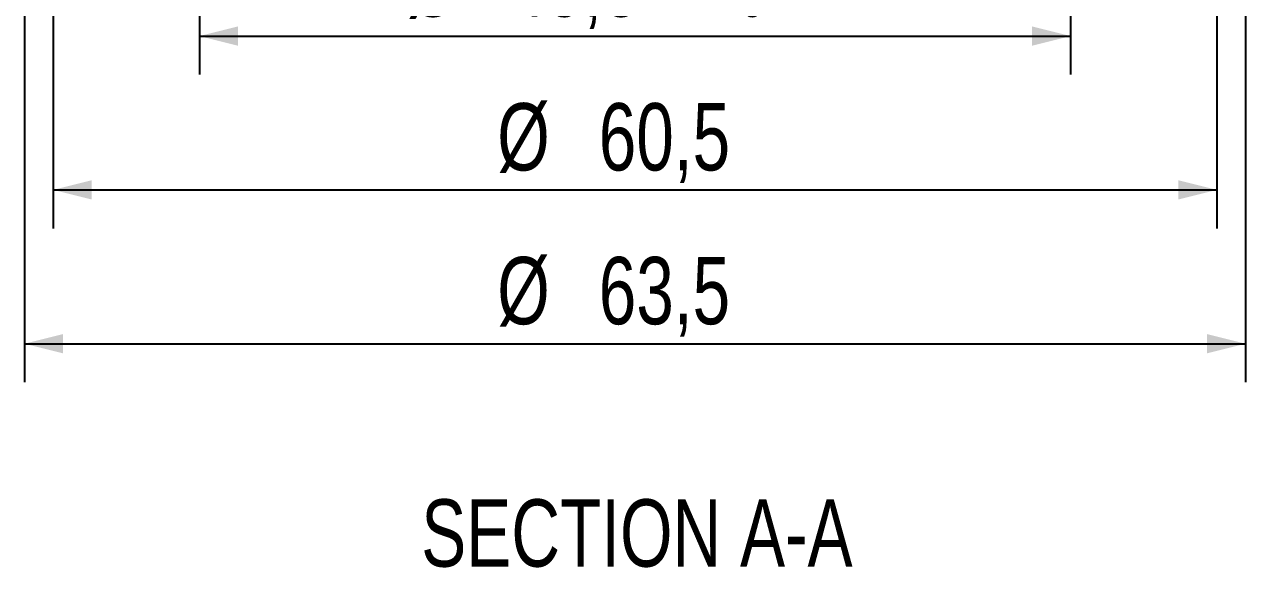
# Model space of a CAD drawing. Header units: millimetres. Extents: x 8 to 586, y 8 to 412.
# Drawn here: x 263.7 to 327.2, y 261.4 to 289.6 of the extents above; entities that cross this region are included whole.
import ezdxf

# ---------------------------------------------------------------- set-up
doc = ezdxf.new("R2010")
doc.units = ezdxf.units.MM
doc.layers.add('DIMENSIONS', color=2, linetype='Continuous')
doc.layers.add('TEXT', color=2, linetype='Continuous')
doc.styles.add('SLDTEXTSTYLE1', font='TXT', dxfattribs={"width": 0.75})
doc.dimstyles.new('SLDDIMSTYLE14', dxfattribs={"dimtxt": 3.5, "dimasz": 2, "dimexe": 0, "dimexo": 0.0625, "dimgap": 0.875, "dimtad": 1, "dimdec": 1, "dimrnd": 1e-09, "dimzin": 12, "dimdsep": 46, "dimtxsty": 'SLDTEXTSTYLE1', "dimsah": 1, "dimcen": 0.09, "dimadec": 0, "dimazin": 3, "dimtol": 1, "dimtp": 0.03, "dimtfac": 1, "dimtofl": 0, "dimtmove": 0, "dimatfit": 3, "dimfxl": 0, "dimfrac": 2, "dimtolj": 1, "dimarcsym": 0})
doc.dimstyles.new('SLDDIMSTYLE2', dxfattribs={"dimtxt": 3.5, "dimasz": 2, "dimexe": 0, "dimexo": 0.0625, "dimgap": 0.875, "dimtad": 1, "dimdec": 1, "dimrnd": 1e-09, "dimzin": 12, "dimdsep": 46, "dimtxsty": 'SLDTEXTSTYLE1', "dimsah": 1, "dimcen": 0.09, "dimadec": 0, "dimazin": 3, "dimtfac": 1, "dimtdec": 1, "dimtofl": 0, "dimtmove": 0, "dimatfit": 3, "dimfxl": 0, "dimfrac": 2, "dimtolj": 1, "dimtzin": 12, "dimarcsym": 0})

# ---------------------------------------------------------------- blocks, each defined once
blk = doc.blocks.new('_D_17')
at = {"layer": 'DIMENSIONS'}
for p, q in [((272.7529050064758, 319.2265909954416), (272.7529050064758, 287.0118741256907)), ((318.0529050064758, 319.2265909954416), (318.0529050064758, 287.0118741256907)), ((272.7529050064758, 289.0118741256907), (318.0529050064758, 289.0118741256907))]:
    blk.add_line(p, q, dxfattribs=at)
for points in [[(272.7529050064758, 289.0118741256907), (274.7529050064758, 288.5118741256907), (274.7529050064758, 289.5118741256907)], [(318.0529050064758, 289.0118741256907), (316.0529050064758, 289.5118741256907), (316.0529050064758, 288.5118741256907)]]:
    blk.add_solid(points, dxfattribs=at)
at = {"layer": 'DIMENSIONS', "attachment_point": 1, "style": 'SLDTEXTSTYLE1'}
for s, insert, char_height in [('+', (298.7850102696336, 296.4778844607876), 2.5), ('0,03', (300.8031845578131, 296.4778844607876), 2.5), ('%%c', (283.5378144111349, 293.5236112148926), 3.5), ('45,3', (288.8161163956043, 293.5236110402697), 3.5), ('0', (300.8031845578131, 292.5117653926255), 2.5)]:
    blk.add_mtext(s, dxfattribs=dict(at, insert=insert, char_height=char_height))
blk = doc.blocks.new('_D_18')
at = {"layer": 'DIMENSIONS'}
for p, q in [((265.1529050064757, 313.2265909954416), (265.1529050064757, 279.0118741256907)), ((325.6529050064757, 313.2265909954416), (325.6529050064758, 279.0118741256908)), ((265.1529050064757, 281.0118741256907), (325.6529050064758, 281.0118741256908))]:
    blk.add_line(p, q, dxfattribs=at)
for points in [[(265.1529050064757, 281.0118741256907), (267.1529050064757, 280.5118741256907), (267.1529050064757, 281.5118741256907)], [(325.6529050064758, 281.0118741256908), (323.6529050064758, 281.5118741256908), (323.6529050064758, 280.5118741256908)]]:
    blk.add_solid(points, dxfattribs=at)
at = {"layer": 'DIMENSIONS', "char_height": 3.5, "attachment_point": 1, "style": 'SLDTEXTSTYLE1'}
for s, insert in [('%%c', (288.2394951704101, 285.5236112148927)), ('60,5', (293.5177971548795, 285.5236110402697))]:
    blk.add_mtext(s, dxfattribs=dict(at, insert=insert))
blk = doc.blocks.new('_D_19')
at = {"layer": 'DIMENSIONS'}
for p, q in [((263.6529050064757, 327.5065909954416), (263.6529050064757, 271.0118741256907)), ((327.1529050064757, 327.5065909954416), (327.1529050064757, 271.0118741256907)), ((263.6529050064757, 273.0118741256907), (327.1529050064757, 273.0118741256907))]:
    blk.add_line(p, q, dxfattribs=at)
for points in [[(263.6529050064757, 273.0118741256907), (265.6529050064757, 272.5118741256907), (265.6529050064757, 273.5118741256907)], [(327.1529050064757, 273.0118741256907), (325.1529050064757, 273.5118741256907), (325.1529050064757, 272.5118741256907)]]:
    blk.add_solid(points, dxfattribs=at)
at = {"layer": 'DIMENSIONS', "char_height": 3.5, "attachment_point": 1, "style": 'SLDTEXTSTYLE1'}
for s, insert in [('%%c', (288.2394951704101, 277.5236112148926)), ('63,5', (293.5177971548795, 277.5236110402696))]:
    blk.add_mtext(s, dxfattribs=dict(at, insert=insert))

msp = doc.modelspace()

# ---------------------------------------------------------------- texts
at = {"layer": 'TEXT', "insert": (295.5019496051148, 264.9171884288294), "char_height": 3.5, "attachment_point": 2, "style": 'SLDTEXTSTYLE1'}
msp.add_mtext('SECTION A-A', dxfattribs=at)

# ---------------------------------------------------------------- dimensions: what is measured, and where the dimension line sits
at = {"layer": 'DIMENSIONS'}
for base, p1, p2, dimstyle, picture, middle in [((327.1529050064757, 273.0118741256907), (263.6529050064757, 328.5065909954416), (327.1529050064757, 328.5065909954416), 'SLDDIMSTYLE2', '_D_19', (295.4029050064757, 273.0118741256907)), ((318.0529050064758, 289.0118741256907), (272.7529050064758, 320.2265909954416), (318.0529050064758, 320.2265909954416), 'SLDDIMSTYLE14', '_D_17', (295.4029050064757, 289.0118741256907))]:
    dim = msp.add_linear_dim(base=base, p1=p1, p2=p2, text='%%c<>', dimstyle=dimstyle, dxfattribs=at)
    dim.commit()
    dim.dimension.update_dxf_attribs({"geometry": picture, "text_midpoint": middle, "dimtype": 160})
dim = msp.add_linear_dim(base=(325.6529050064758, 281.0118741256908), p1=(265.1529050064757, 314.2265909954416), p2=(325.6529050064757, 314.2265909954416), angle=1.076657188039219e-13, text='%%c<>', dimstyle='SLDDIMSTYLE2', dxfattribs=at)
dim.commit()
dim.dimension.update_dxf_attribs({"geometry": '_D_18', "text_midpoint": (295.4029050064757, 281.0118741256908), "dimtype": 160})

doc.saveas('drawing.dxf')
